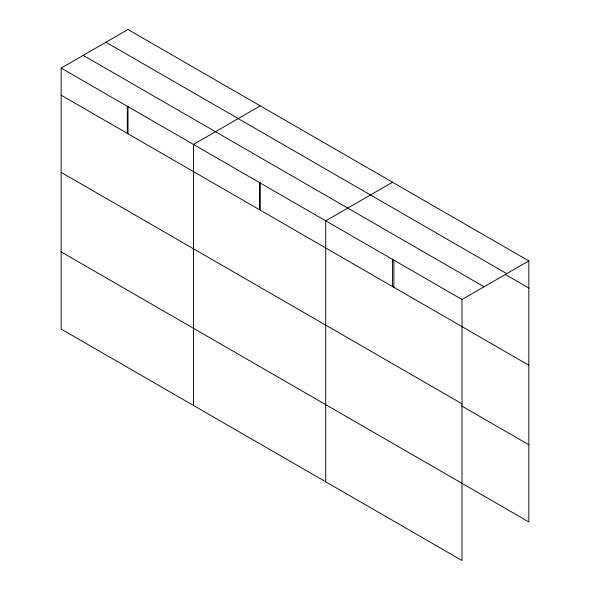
<?xml version="1.0" encoding="UTF-8"?>
<svg xmlns="http://www.w3.org/2000/svg" width="590" height="590" viewBox="0 0 590 590"><rect width="100%" height="100%" fill="white"/><g stroke="black" fill="none" stroke-linecap="round" stroke-linejoin="round"><path stroke-width="0.89" d="M127.986 133.805L127.986 106.244M61.161 68.079L462.014 299.506L462.014 560.5L61.161 329.065L61.161 68.079L127.986 29.5L528.839 260.935L528.839 521.921L61.161 251.893M260.264 105.876L193.446 144.454L193.446 405.441M392.549 182.244L325.724 220.822L325.724 481.816M462.014 299.506L528.839 260.935M105.934 42.229L506.788 273.664M505.062 274.335L528.839 288.06M83.212 55.349L484.066 286.777M61.161 95.211L528.839 365.24M61.161 172.383L462.014 403.818M461.483 405.861L528.839 444.749M393.869 260.168L393.869 287.3M392.549 258.988L392.549 286.548M260.264 182.612L260.264 210.18M259.585 182.635L259.585 209.767M127.307 106.266L127.307 133.399"/></g></svg>
